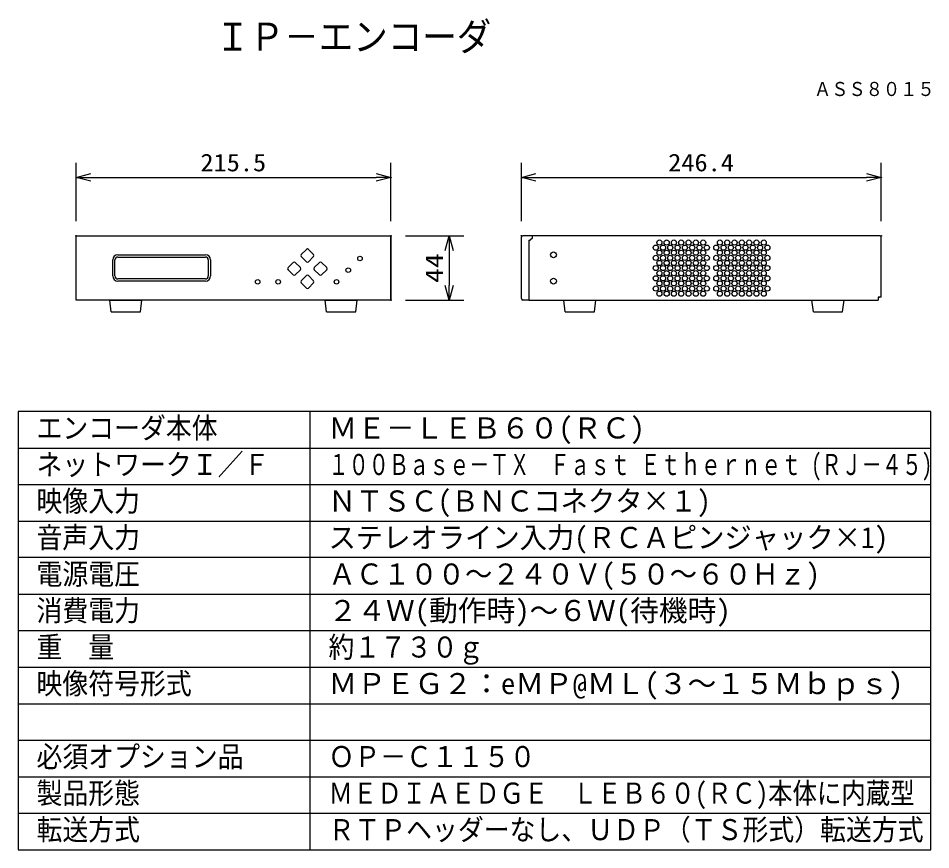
# Model space of a CAD drawing. Units: millimetres, scale not verified. Extents: x -63 to 63, y -57 to 57.
import ezdxf
from ezdxf.enums import TextEntityAlignment as Align

# ---------------------------------------------------------------- set-up
doc = ezdxf.new("R2010")
doc.units = ezdxf.units.MM
doc.header["$LTSCALE"] = 0.190236
doc.header["$PDMODE"] = 32
doc.header["$PDSIZE"] = 0.0951
for name, color, linetype in [('0-0_MOJI1', 2, 'Continuous'), ('0-1_TOUROKU', 1, 'Continuous'), ('0-2_GAIKEI', 1, 'Continuous'), ('0-3_WAKU', 1, 'Continuous')]:
    doc.layers.add(name, color=color, linetype=linetype)
doc.styles.add('ＭＳ ゴシック', font='')
doc.styles.get('ＭＳ ゴシック').set_extended_font_data('MS Gothic')

# ---------------------------------------------------------------- blocks, each defined once
blk = doc.blocks.new('_OPEN30')
at = {"layer": '0-3_WAKU', "color": 7}
blk.add_line((0, 0), (-1, 0), dxfattribs=at)
blk.add_lwpolyline([(-1, 0.26795), (0, 0), (-1, -0.26795)], dxfattribs=at)

msp = doc.modelspace()

# ---------------------------------------------------------------- linework, layer by layer
at = {"layer": '0-2_GAIKEI', "color": 3}
for p, q in [((-54.5645, 29.5635), (-54.5645, 37.5635)), ((-11.4644, 29.5635), (-11.4644, 37.5635)), ((6.4236, 29.5635), (6.4236, 37.5635)), ((55.7037, 29.5635), (55.7037, 37.5635)), ((-52.5645, 35.5635), (-13.4644, 35.5635)), ((8.4236, 35.5635), (53.7036, 35.5635)), ((-9.4644, 27.5635), (-1.4644, 27.5635)), ((-3.4644, 25.5635), (-3.4644, 20.7635)), ((-9.4644, 18.7635), (-1.4644, 18.7635))]:
    msp.add_line(p, q, dxfattribs=at)
at = {"layer": '0-2_GAIKEI', "color": 7}
for p, q in [((-54.5645, 27.5635), (-11.4644, 27.5635)), ((-54.5645, 18.7635), (-54.5645, 27.5635)), ((-11.4644, 18.7635), (-11.4644, 27.5635)), ((7.8836, 27.5635), (6.6236, 27.5635)), ((55.5036, 27.5635), (7.9244, 27.5635)), ((6.4236, 18.9635), (6.4236, 27.3635)), ((55.7037, 19.1635), (55.7037, 27.3635)), ((-49.7545, 17.1635), (-49.9545, 18.7635)), ((-49.9545, 18.7635), (-45.5545, 18.7635)), ((-45.7545, 17.1635), (-45.5545, 18.7635)), ((-20.2744, 17.1635), (-20.4744, 18.7635)), ((-20.4744, 18.7635), (-16.0744, 18.7635)), ((-16.2744, 17.1635), (-16.0744, 18.7635)), ((7.4236, 18.7635), (6.6236, 18.7635)), ((7.4236, 18.7635), (55.3036, 18.7635)), ((12.4236, 17.1635), (12.2236, 18.7635)), ((16.4236, 17.1635), (16.6236, 18.7635)), ((46.4236, 17.1635), (46.2236, 18.7635)), ((50.4236, 17.1635), (50.6236, 18.7635)), ((55.3036, 19.1635), (55.3036, 18.7635)), ((55.7037, 19.1635), (55.3036, 19.1635)), ((55.3236, 19.1635), (55.4836, 19.1635)), ((-49.7545, 17.1635), (-45.7545, 17.1635)), ((-20.2744, 17.1635), (-16.2744, 17.1635)), ((12.4236, 17.1635), (16.4236, 17.1635)), ((46.4236, 17.1635), (50.4236, 17.1635))]:
    msp.add_line(p, q, dxfattribs=at)
at = {"layer": '0-2_GAIKEI'}
for p, q in [((7.9236, 27.2635), (7.9236, 27.5235)), ((7.9244, 27.2635), (7.9244, 27.5635)), ((7.4236, 26.9806), (7.4236, 18.7635)), ((7.4236, 26.9806), (7.6416, 26.9806)), ((7.9244, 27.2635), (7.6416, 26.9806)), ((7.9236, 27.2635), (7.7236, 27.0635)), ((-23.743, 25.0049), (-23.0358, 25.712)), ((-22.753, 25.712), (-22.0459, 25.0049)), ((-49.5645, 22.0635), (-49.5645, 24.2635)), ((-49.2645, 22.0635), (-49.2645, 24.2635)), ((-48.8645, 24.9635), (-36.8644, 24.9635)), ((-48.8645, 24.6635), (-36.8644, 24.6635)), ((-36.4644, 24.2635), (-36.4644, 22.0635)), ((-36.1644, 24.2635), (-36.1644, 22.0635)), ((-25.543, 23.2049), (-24.8359, 23.912)), ((-24.553, 23.912), (-23.8459, 23.2049)), ((-23.0358, 24.0149), (-23.743, 24.722)), ((-22.0459, 24.722), (-22.753, 24.0149)), ((-21.943, 23.2049), (-21.2358, 23.912)), ((-20.953, 23.912), (-20.2459, 23.2049)), ((-24.8359, 22.2149), (-25.543, 22.922)), ((-23.8459, 22.922), (-24.553, 22.2149)), ((-21.2358, 22.2149), (-21.943, 22.922)), ((-20.2459, 22.922), (-20.953, 22.2149)), ((-36.8644, 21.6635), (-48.8645, 21.6635)), ((-36.8644, 21.3635), (-48.8645, 21.3635)), ((-23.743, 21.4049), (-23.0358, 22.112)), ((-22.753, 22.112), (-22.0459, 21.4049)), ((-23.0358, 20.4149), (-23.743, 21.122)), ((-22.0459, 21.122), (-22.753, 20.4149))]:
    msp.add_line(p, q, dxfattribs=at)
at = {"layer": '0-2_GAIKEI', "color": 7}
msp.add_lwpolyline([(-11.4644, 18.7635), (-54.5645, 18.7635), (-54.5645, 27.5635), (-11.4644, 27.5635)], close=True, dxfattribs=at)
at = {"layer": '0-2_GAIKEI'}
for centre, radius in [((24.8236, 25.9435), 0.35), ((25.3236, 26.6435), 0.35), ((25.8236, 25.9435), 0.35), ((26.3236, 26.6435), 0.35), ((26.8236, 25.9435), 0.35), ((27.3236, 26.6435), 0.35), ((27.8236, 25.9435), 0.35), ((28.3236, 26.6435), 0.35), ((28.8236, 25.9435), 0.35), ((29.3236, 26.6435), 0.35), ((29.8236, 25.9435), 0.35), ((30.3236, 26.6435), 0.35), ((30.8236, 25.9435), 0.35), ((31.3236, 26.6435), 0.35), ((31.8236, 25.9435), 0.35), ((33.1236, 25.9435), 0.35), ((33.6236, 26.6435), 0.35), ((34.1236, 25.9435), 0.35), ((34.6236, 26.6435), 0.35), ((35.1236, 25.9435), 0.35), ((35.6236, 26.6435), 0.35), ((36.1236, 25.9435), 0.35), ((36.6236, 26.6435), 0.35), ((37.1236, 25.9435), 0.35), ((37.6236, 26.6435), 0.35), ((38.1236, 25.9435), 0.35), ((38.6236, 26.6435), 0.35), ((39.1236, 25.9435), 0.35), ((39.6236, 26.6435), 0.35), ((40.1236, 25.9435), 0.35), ((10.8236, 24.9635), 0.4), ((25.3236, 25.2435), 0.35), ((26.3236, 25.2435), 0.35), ((27.3236, 25.2435), 0.35), ((28.3236, 25.2435), 0.35), ((29.3236, 25.2435), 0.35), ((30.3236, 25.2435), 0.35), ((31.3236, 25.2435), 0.35), ((33.6236, 25.2435), 0.35), ((34.6236, 25.2435), 0.35), ((35.6236, 25.2435), 0.35), ((36.6236, 25.2435), 0.35), ((37.6236, 25.2435), 0.35), ((38.6236, 25.2435), 0.35), ((39.6236, 25.2435), 0.35), ((-15.6944, 24.4635), 0.31), ((24.8236, 24.5435), 0.35), ((25.3236, 23.8435), 0.35), ((25.8236, 24.5435), 0.35), ((26.3236, 23.8435), 0.35), ((26.8236, 24.5435), 0.35), ((27.3236, 23.8435), 0.35), ((27.8236, 24.5435), 0.35), ((28.3236, 23.8435), 0.35), ((28.8236, 24.5435), 0.35), ((29.3236, 23.8435), 0.35), ((29.8236, 24.5435), 0.35), ((30.3236, 23.8435), 0.35), ((30.8236, 24.5435), 0.35), ((31.3236, 23.8435), 0.35), ((31.8236, 24.5435), 0.35), ((33.1236, 24.5435), 0.35), ((33.6236, 23.8435), 0.35), ((34.1236, 24.5435), 0.35), ((34.6236, 23.8435), 0.35), ((35.1236, 24.5435), 0.35), ((35.6236, 23.8435), 0.35), ((36.1236, 24.5435), 0.35), ((36.6236, 23.8435), 0.35), ((37.1236, 24.5435), 0.35), ((37.6236, 23.8435), 0.35), ((38.1236, 24.5435), 0.35), ((38.6236, 23.8435), 0.35), ((39.1236, 24.5435), 0.35), ((39.6236, 23.8435), 0.35), ((40.1236, 24.5435), 0.35), ((-17.2944, 22.8635), 0.31), ((24.8236, 23.1435), 0.35), ((25.3236, 22.4435), 0.35), ((25.8236, 23.1435), 0.35), ((26.3236, 22.4435), 0.35), ((26.8236, 23.1435), 0.35), ((27.3236, 22.4435), 0.35), ((27.8236, 23.1435), 0.35), ((28.3236, 22.4435), 0.35), ((28.8236, 23.1435), 0.35), ((29.3236, 22.4435), 0.35), ((29.8236, 23.1435), 0.35), ((30.3236, 22.4435), 0.35), ((30.8236, 23.1435), 0.35), ((31.3236, 22.4435), 0.35), ((31.8236, 23.1435), 0.35), ((33.1236, 23.1435), 0.35), ((33.6236, 22.4435), 0.35), ((34.1236, 23.1435), 0.35), ((34.6236, 22.4435), 0.35), ((35.1236, 23.1435), 0.35), ((35.6236, 22.4435), 0.35), ((36.1236, 23.1435), 0.35), ((36.6236, 22.4435), 0.35), ((37.1236, 23.1435), 0.35), ((37.6236, 22.4435), 0.35), ((38.1236, 23.1435), 0.35), ((38.6236, 22.4435), 0.35), ((39.1236, 23.1435), 0.35), ((39.6236, 22.4435), 0.35), ((40.1236, 23.1435), 0.35), ((-29.6944, 21.2635), 0.31), ((-26.8944, 21.2635), 0.31), ((-18.8944, 21.2635), 0.31), ((10.8236, 21.3635), 0.4), ((24.8236, 21.7435), 0.35), ((25.3236, 21.0435), 0.35), ((25.8236, 21.7435), 0.35), ((26.3236, 21.0435), 0.35), ((26.8236, 21.7435), 0.35), ((27.3236, 21.0435), 0.35), ((27.8236, 21.7435), 0.35), ((28.3236, 21.0435), 0.35), ((28.8236, 21.7435), 0.35), ((29.3236, 21.0435), 0.35), ((29.8236, 21.7435), 0.35), ((30.3236, 21.0435), 0.35), ((30.8236, 21.7435), 0.35), ((31.3236, 21.0435), 0.35), ((31.8236, 21.7435), 0.35), ((33.1236, 21.7435), 0.35), ((33.6236, 21.0435), 0.35), ((34.1236, 21.7435), 0.35), ((34.6236, 21.0435), 0.35), ((35.1236, 21.7435), 0.35), ((35.6236, 21.0435), 0.35), ((36.1236, 21.7435), 0.35), ((36.6236, 21.0435), 0.35), ((37.1236, 21.7435), 0.35), ((37.6236, 21.0435), 0.35), ((38.1236, 21.7435), 0.35), ((38.6236, 21.0435), 0.35), ((39.1236, 21.7435), 0.35), ((39.6236, 21.0435), 0.35), ((40.1236, 21.7435), 0.35), ((24.8236, 20.3435), 0.35), ((25.8236, 20.3435), 0.35), ((26.8236, 20.3435), 0.35), ((27.8236, 20.3435), 0.35), ((28.8236, 20.3435), 0.35), ((29.8236, 20.3435), 0.35), ((30.8236, 20.3435), 0.35), ((31.8236, 20.3435), 0.35), ((33.1236, 20.3435), 0.35), ((34.1236, 20.3435), 0.35), ((35.1236, 20.3435), 0.35), ((36.1236, 20.3435), 0.35), ((37.1236, 20.3435), 0.35), ((38.1236, 20.3435), 0.35), ((39.1236, 20.3435), 0.35), ((40.1236, 20.3435), 0.35), ((25.3236, 19.6435), 0.35), ((26.3236, 19.6435), 0.35), ((27.3236, 19.6435), 0.35), ((28.3236, 19.6435), 0.35), ((29.3236, 19.6435), 0.35), ((30.3236, 19.6435), 0.35), ((31.3236, 19.6435), 0.35), ((33.6236, 19.6435), 0.35), ((34.6236, 19.6435), 0.35), ((35.6236, 19.6435), 0.35), ((36.6236, 19.6435), 0.35), ((37.6236, 19.6435), 0.35), ((38.6236, 19.6435), 0.35), ((39.6236, 19.6435), 0.35)]:
    msp.add_circle(centre, radius, dxfattribs=at)
at = {"layer": '0-2_GAIKEI', "color": 7}
for centre, start, end in [((6.6236, 27.3635), 90, 180), ((55.5036, 27.3635), 0, 90), ((6.6236, 18.9635), 180, 270)]:
    msp.add_arc(centre, 0.2, start, end, dxfattribs=at)
at = {"layer": '0-2_GAIKEI'}
for centre, radius, start, end in [((7.8836, 27.5235), 0.04, 0, 90), ((-23.6015, 24.8635), 0.2, 135, 225), ((-22.8944, 25.5706), 0.2, 45, 135), ((-22.1873, 24.8635), 0.2, 315, 45), ((-48.8645, 24.2635), 0.7, 90, 180), ((-48.8645, 24.2635), 0.4, 90, 180), ((-36.8644, 24.2635), 0.7, 0, 90), ((-36.8644, 24.2635), 0.4, 0, 90), ((-24.6944, 23.7706), 0.2, 45, 135), ((-22.8944, 24.1564), 0.2, 225, 315), ((-21.0944, 23.7706), 0.2, 45, 135), ((-25.4015, 23.0635), 0.2, 135, 225), ((-23.9873, 23.0635), 0.2, 315, 45), ((-21.8015, 23.0635), 0.2, 135, 225), ((-20.3873, 23.0635), 0.2, 315, 45), ((-48.8645, 22.0635), 0.7, 180, 270), ((-48.8645, 22.0635), 0.4, 180, 270), ((-36.8644, 22.0635), 0.7, 270, 0), ((-36.8644, 22.0635), 0.4, 270, 0), ((-24.6944, 22.3564), 0.2, 225, 315), ((-23.6015, 21.2635), 0.2, 135, 225), ((-22.8944, 21.9706), 0.2, 45, 135), ((-22.1873, 21.2635), 0.2, 315, 45), ((-21.0944, 22.3564), 0.2, 225, 315), ((-22.8944, 20.5564), 0.2, 225, 315)]:
    msp.add_arc(centre, radius, start, end, dxfattribs=at)
at = {"layer": '0-3_WAKU', "color": 4}
for p, q in [((62.5001, 3.5), (-62.5001, 3.5)), ((-22.5, -56.5001), (-22.5, 3.5)), ((62.5001, -56.5001), (62.5001, 3.5))]:
    msp.add_line(p, q, dxfattribs=at)
at = {"layer": '0-3_WAKU'}
for p, q in [((-62.5001, -1.5), (62.5001, -1.5)), ((-62.5001, -6.5), (62.5001, -6.5)), ((-62.5001, -11.5), (62.5001, -11.5)), ((62.5001, -16.5), (-62.5001, -16.5)), ((-62.5001, -21.5), (62.5001, -21.5)), ((-62.5001, -26.5), (62.5001, -26.5)), ((-62.5001, -31.5001), (62.5001, -31.5001)), ((-62.5001, -36.5001), (62.5001, -36.5001)), ((-62.5001, -41.5001), (62.5001, -41.5001)), ((-62.5001, -46.5001), (62.5001, -46.5001)), ((-62.5001, -51.5001), (62.5001, -51.5001))]:
    msp.add_line(p, q, dxfattribs=at)
at = {"layer": '0-3_WAKU', "color": 4}
msp.add_lwpolyline([(-62.5001, 3.5), (-62.5001, -56.5001), (62.5001, -56.5001)], dxfattribs=at)
at = {"layer": '0-3_WAKU', "color": 7}
for p in [(-11.4644, 35.5635), (55.7037, 35.5635), (-54.5645, 27.5635), (-11.4644, 27.5635), (6.4236, 27.5635), (55.7037, 27.5635), (-11.4644, 18.7635), (-3.4644, 18.7635)]:
    msp.add_point(p, dxfattribs=at)

# ---------------------------------------------------------------- block references
at = {"layer": '0-2_GAIKEI', "xscale": 2, "yscale": 2}
for p, rotation in [((-54.5645, 35.5635), 180), ((6.4236, 35.5635), 180), ((-3.4644, 27.5635), 90), ((-3.4644, 18.7635), 270)]:
    msp.add_blockref('_OPEN30', p, dxfattribs=dict(at, rotation=rotation))
for p in [(-11.4644, 35.5635), (55.7037, 35.5635)]:
    msp.add_blockref('_OPEN30', p, dxfattribs=at)

# ---------------------------------------------------------------- texts
at = {"layer": '0-0_MOJI1', "style": 'ＭＳ ゴシック'}
for s, height, width, p in [('ＩＰ－エンコーダ', 3.848, 0.9, (-35.5001, 51.7599)), ('エンコーダ本体', 2.887, 0.9, (-60.0001, -1.0551)), ('ネットワークＩ／Ｆ', 2.887, 0.9, (-60.0001, -6.0551)), ('１００Ｂａｓｅ－ＴＸ  Ｆａｓｔ Ｅｔｈｅｒｎｅｔ (ＲＪ－４５)', 2.887, 0.7, (-20, -6.0551)), ('映像入力', 2.887, 0.9, (-60.0001, -11.0551)), ('ＮＴＳＣ(ＢＮＣコネクタ×１)', 2.887, 0.95, (-20, -11.0551)), ('音声入力', 2.887, 0.9, (-60.0001, -16.0551)), ('ステレオライン入力(ＲＣＡピンジャック×1)', 2.887, 0.95, (-20, -16.0551)), ('電源電圧', 2.887, 0.9, (-60.0001, -21.0552)), ('ＡＣ１００～２４０Ｖ(５０～６０Ｈｚ)', 2.886, 0.95, (-20, -21.0552)), ('消費電力', 2.887, 0.9, (-60.0001, -26.0552)), ('重\u3000量', 2.887, 0.9, (-60.0001, -31.0552)), ('約１７３０ｇ', 2.887, 0.9, (-20, -31.0552)), ('映像符号形式', 2.887, 0.9, (-60.0001, -36.0552)), ('必須オプション品', 2.887, 0.9, (-60.0001, -46.0552)), ('ＯＰ－Ｃ１１５０', 2.887, 0.9, (-20, -46.0552)), ('製品形態', 2.887, 0.9, (-60.0001, -51.0552)), ('ＭＥＤＩＡＥＤＧＥ\u3000ＬＥＢ６０(ＲＣ)本体に内蔵型', 2.886, 0.85, (-20, -51.0552)), ('転送方式', 2.887, 0.9, (-60.0001, -56.0552)), ('ＲＴＰヘッダーなし、ＵＤＰ（ＴＳ形式）転送方式', 2.887, 0.9, (-20, -56.0552))]:
    msp.add_text(s, height=height, dxfattribs=dict(at, width=width)).set_placement(p, align=Align.BOTTOM_LEFT)
for s, height, p in [('ＭＥ－ＬＥＢ６０(ＲＣ)', 2.887, (-20, -1.0551)), ('２４Ｗ(動作時)～６Ｗ(待機時)', 2.886, (-20, -26.0552)), ('ＭＰＥＧ２：eＭＰ@ＭＬ(３～１５Ｍｂｐｓ)', 2.886, (-20, -36.0552))]:
    msp.add_text(s, height=height, dxfattribs=at).set_placement(p, align=Align.BOTTOM_LEFT)
at = {"layer": '0-1_TOUROKU', "style": 'ＭＳ ゴシック', "width": 0.9}
msp.add_text('ＡＳＳ８０１５', height=1.925, dxfattribs=at).set_placement((46.5, 46.13), align=Align.BOTTOM_LEFT)
at = {"layer": '0-2_GAIKEI', "color": 3, "style": 'ＭＳ ゴシック', "width": 1.1}
for s, p in [('215.5', (-37.542, 35.6731)), ('246.4', (26.536, 35.6731))]:
    msp.add_text(s, height=2.406, dxfattribs=at).set_placement(p, align=Align.BOTTOM_LEFT)
at = {"layer": '0-2_GAIKEI', "color": 3, "style": 'ＭＳ ゴシック', "width": 1.25}
msp.add_text('44', height=2.406, rotation=90, dxfattribs=at).set_placement((-3.574, 21.0965), align=Align.BOTTOM_LEFT)

doc.saveas('drawing.dxf')
